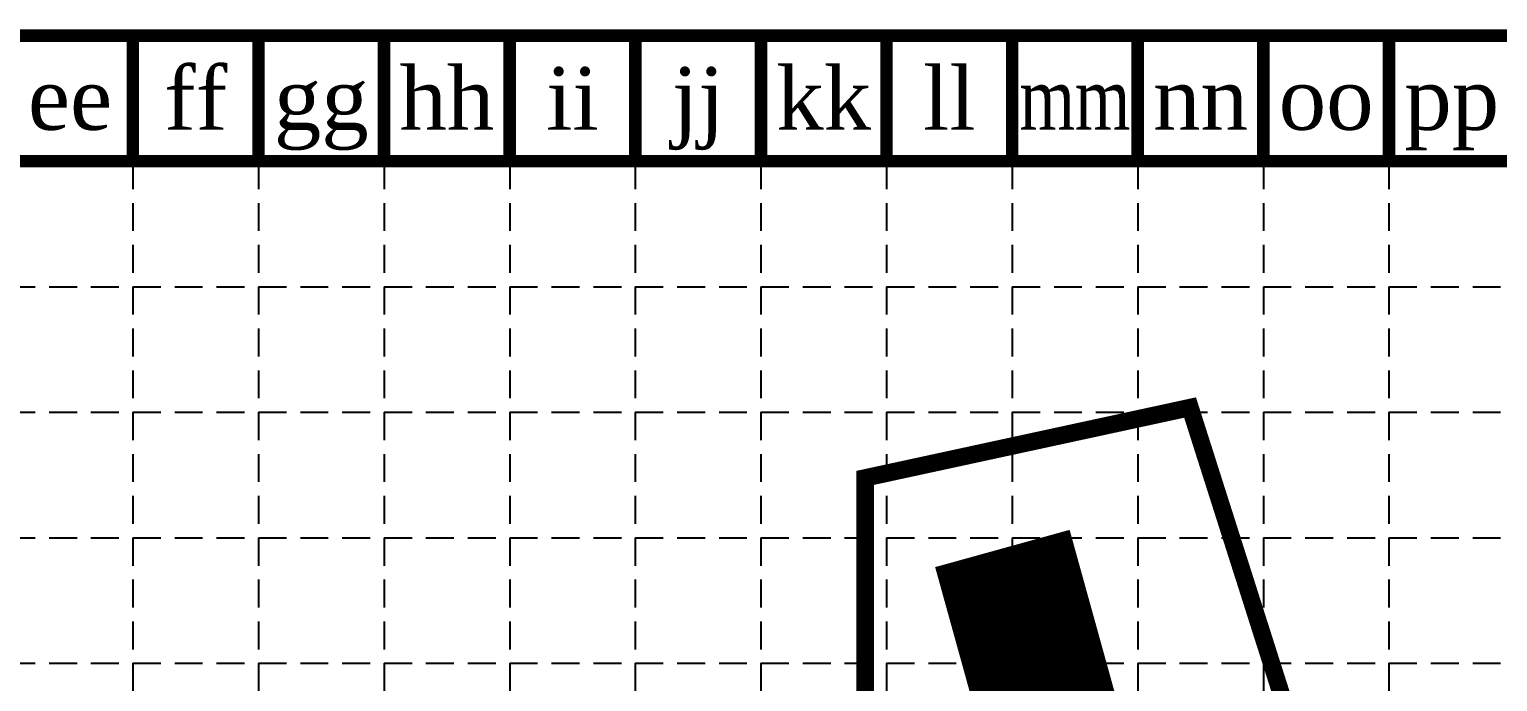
# Model space of a CAD drawing. Header units: inches. Extents: x -2116 to 192, y -2317 to -873.
# Drawn here: x -991.5 to -570.7, y -1060 to -873 of the extents above; entities that cross this region are included whole.
import ezdxf
from ezdxf.enums import TextEntityAlignment as Align

# ---------------------------------------------------------------- set-up
doc = ezdxf.new("R2010")
doc.units = ezdxf.units.IN
doc.header["$LTSCALE"] = 40
doc.header["$MEASUREMENT"] = 0
doc.linetypes.add('DASHED', pattern=[0.75, 0.5, -0.25])
for name, color, linetype in [('BASE', 7, 'Continuous'), ('grid', 9, 'Continuous'), ('limitsofdisturb', 1, 'DASHED'), ('SILT', 200, 'Continuous')]:
    doc.layers.add(name, color=color, linetype=linetype)
doc.styles.get("Standard").update_dxf_attribs({"font": 'TIMES.TTF', "height": 25})

msp = doc.modelspace()

# ---------------------------------------------------------------- linework, layer by layer
at = {"layer": 'BASE', "const_width": 3.6}
for points in [[(-2113.87, -2314.78), (190.13, -2314.78), (190.13, -874.78), (-2113.87, -874.78)], [(-2077.87, -2278.78), (154.13, -2278.78), (154.13, -910.78), (-2077.87, -910.78)]]:
    msp.add_lwpolyline(points, close=True, dxfattribs=at)
for points in [[(-961.87, -910.78), (-961.87, -874.78)], [(-925.87, -910.78), (-925.87, -874.78)], [(-889.87, -910.78), (-889.87, -874.78)], [(-853.87, -910.78), (-853.87, -874.78)], [(-817.87, -910.78), (-817.87, -874.78)], [(-781.87, -910.78), (-781.87, -874.78)], [(-745.87, -910.78), (-745.87, -874.78)], [(-709.87, -910.78), (-709.87, -874.78)], [(-673.87, -910.78), (-673.87, -874.78)], [(-637.87, -910.78), (-637.87, -874.78)], [(-601.87, -910.78), (-601.87, -874.78)]]:
    msp.add_lwpolyline(points, dxfattribs=at)
at = {"layer": 'grid', "color": 8, "linetype": 'DASHED', "ltscale": 0.4}
for p, q in [((-961.87, -910.78), (-961.87, -2278.78)), ((-925.87, -910.78), (-925.87, -2278.78)), ((-889.87, -910.78), (-889.87, -2278.78)), ((-853.87, -910.78), (-853.87, -2278.78)), ((-817.87, -910.78), (-817.87, -2278.78)), ((-781.87, -910.78), (-781.87, -2278.78)), ((-745.87, -910.78), (-745.87, -2278.78)), ((-709.87, -910.78), (-709.87, -2278.78)), ((-673.87, -910.78), (-673.87, -2278.78)), ((-637.87, -910.78), (-637.87, -2278.78)), ((-601.87, -910.78), (-601.87, -2278.78)), ((-1573.87, -946.78), (154.13, -946.78)), ((-1573.87, -982.78), (154.13, -982.78)), ((-1573.87, -1018.78), (154.13, -1018.78)), ((-1573.87, -1054.78), (154.13, -1054.78))]:
    msp.add_line(p, q, dxfattribs=at)
at = {"layer": 'limitsofdisturb', "color": 1, "const_width": 5}
msp.add_lwpolyline([(-1844.62, -1990.78), (-1844.62, -1280.09), (-1844.62, -1280.09), (-1844.26, -1173.04), (-752.01, -1172.92), (-752.01, -1001.61), (-658.88, -981.43), (-594.33, -1184.26), (-62.6, -1184.26), (-45.48, -2050.54), (-1679.47, -2050.54)], dxfattribs=at)
at = {"layer": 'SILT', "color": 170, "const_width": 40}
msp.add_lwpolyline([(-664.8, -1296.44), (-664.8, -1194.55), (-712.67, -1021.85)], dxfattribs=at)

# ---------------------------------------------------------------- texts
at = {"layer": 'BASE'}
for s, p in [('ff', (-943.87, -892.78)), ('hh', (-871.87, -892.78)), ('ii', (-835.87, -892.78)), ('jj', (-799.87, -892.78)), ('kk', (-763.87, -892.78)), ('ll', (-727.87, -892.78)), ('gg', (-907.87, -892.78)), ('ee', (-979.87, -892.78)), ('nn', (-655.87, -892.78)), ('oo', (-619.87, -892.78)), ('pp', (-583.87, -892.78))]:
    msp.add_text(s, height=18, dxfattribs=at).set_placement(p, align=Align.MIDDLE_CENTER)
at = {"layer": 'BASE', "width": 0.75}
msp.add_text('mm', height=18, dxfattribs=at).set_placement((-691.87, -892.78), align=Align.MIDDLE_CENTER)

doc.saveas('drawing.dxf')
